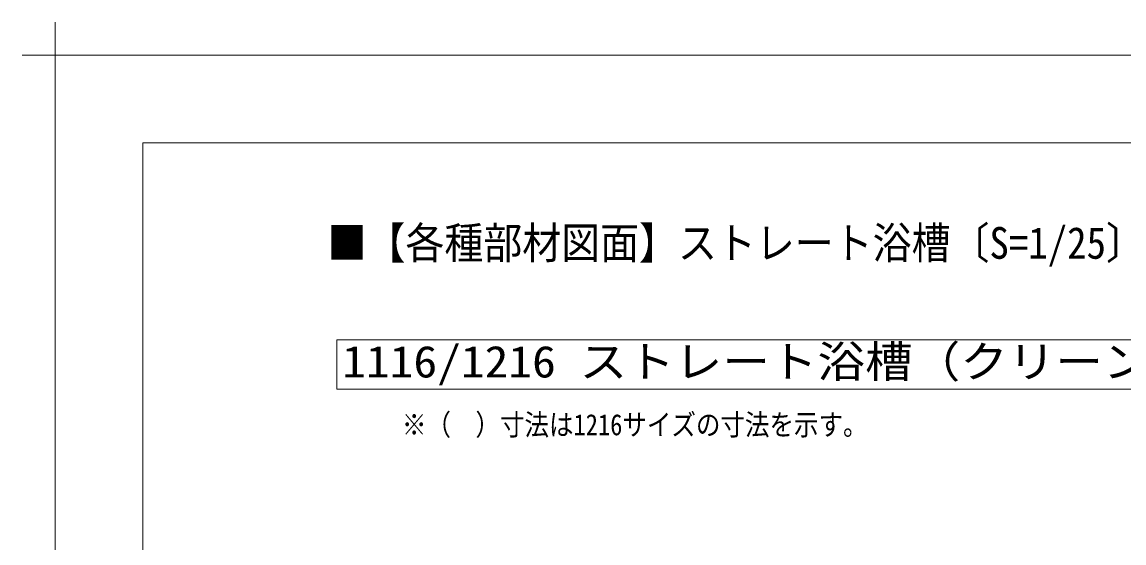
# Model space of a CAD drawing. Units: millimetres on the paper, scale 1:20. Extents: x -305 to 305, y -152 to 152.
# Drawn here: x -304.8 to -179.4, y 93 to 152.3 of the extents above; entities that cross this region are included whole.
import ezdxf
from ezdxf.enums import TextEntityAlignment as Align

# ---------------------------------------------------------------- set-up
doc = ezdxf.new("R2010")
doc.units = ezdxf.units.MM
for name, color, linetype, lineweight in [('0-0_1図面枠', 7, 'Continuous', 9), ('0-2_図面枠', 3, 'Continuous', 9), ('0-3_DEFPOINTS', 7, 'Continuous', 9), ('0-6_S1', 7, 'Continuous', 9)]:
    doc.layers.add(name, color=color, linetype=linetype, lineweight=lineweight)
doc.layers.add('0-5_PV', color=7, linetype='Continuous')
doc.styles.add('ＭＳ ゴシック', font='')
doc.styles.get('ＭＳ ゴシック').set_extended_font_data('MS Gothic')

# ---------------------------------------------------------------- blocks, each defined once
blk = doc.blocks.new('グループ-6')
at = {"layer": '0-0_1図面枠'}
for p, q in [((-4200, 2895), (-4200, 3045)), ((-4275, 2970), (-4125, 2970))]:
    blk.add_line(p, q, dxfattribs=at)

msp = doc.modelspace()

# ---------------------------------------------------------------- linework, layer by layer
at = {"layer": '0-2_図面枠'}
msp.add_lwpolyline([(-291.017, -138.498), (108.983, -138.498), (108.983, 138.502), (-291.017, 138.502)], close=True, dxfattribs=at)
at = {"layer": '0-3_DEFPOINTS'}
for p in [(118.983, 148.502), (-301.017, -148.498)]:
    msp.add_line(p, (-301.017, 148.502), dxfattribs=at)
at = {"layer": '0-6_S1'}
for p, q in [((-268.954, 116.128), (-268.954, 110.507)), ((-268.954, 116.128), (-167.704, 116.128)), ((-268.954, 110.507), (-167.704, 110.507))]:
    msp.add_line(p, q, dxfattribs=at)

# ---------------------------------------------------------------- block references
at = {"layer": '0-0_1図面枠', "xscale": 0.05, "yscale": 0.05}
msp.add_blockref('グループ-6', (-91.017, 0.002), dxfattribs=at)

# ---------------------------------------------------------------- texts
at = {"layer": '0-5_PV', "style": 'ＭＳ ゴシック', "width": 0.9}
msp.add_text('■【各種部材図面】ストレート浴槽〔S=1/25〕', height=3.608, dxfattribs=at).set_placement((-270.009, 124.249), align=Align.BOTTOM_LEFT)
at = {"layer": '0-6_S1', "style": 'ＭＳ ゴシック'}
for s, height, width, p in [('1116/1216 ストレート浴槽（クリーン/FRP）', 3.608, 1.1, (-268.341, 110.749)), ('※（\u3000）寸法は1216サイズの寸法を示す。', 2.405, 0.85, (-261.551, 104.541))]:
    msp.add_text(s, height=height, dxfattribs=dict(at, width=width)).set_placement(p, align=Align.BOTTOM_LEFT)

doc.saveas('drawing.dxf')
